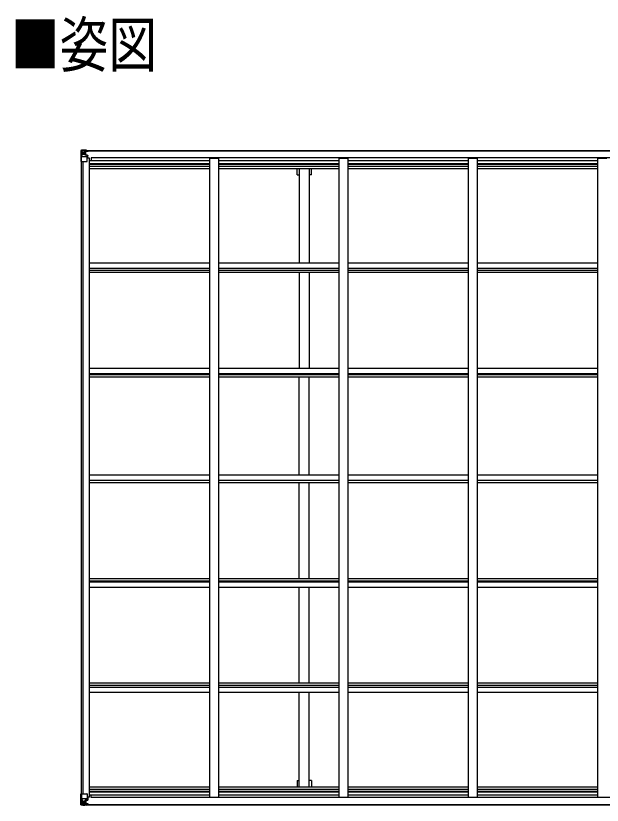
# Model space of a CAD drawing. Units: millimetres, scale not verified. Extents: x -21025 to 21025, y -14850 to 14850.
# Drawn here: x -5722 to -2475, y -280 to 4086 of the extents above; entities that cross this region are included whole.
import ezdxf
from ezdxf.enums import TextEntityAlignment as Align

# ---------------------------------------------------------------- set-up
doc = ezdxf.new("R2010")
doc.units = ezdxf.units.MM
doc.header["$LTSCALE"] = 83
for name, color, linetype in [('0-2_USER1', 3, 'Continuous'), ('0-4_YKK_13', 4, 'Continuous'), ('0-5_YKK_A1', 4, 'Continuous')]:
    doc.layers.add(name, color=color, linetype=linetype)
doc.styles.add('ＭＳ ゴシック', font='')
doc.styles.get('ＭＳ ゴシック').set_extended_font_data('MS Gothic')

msp = doc.modelspace()

# ---------------------------------------------------------------- linework, layer by layer
at = {"layer": '0-4_YKK_13'}
for p, q in [((-5360.9, 3341.19), (-5360.9, 3341.16)), ((-5359.96, 3342.2), (-5359.96, 3342.2)), ((-5359.96, 3342.15), (-5359.96, 3342.19)), ((-5350.99, 3342.58), (-5358.92, 3342.11)), ((-5358.06, 3341.14), (-5358.06, 3341.07)), ((-5358.06, 3280.49), (-5358.06, 3341.07)), ((-5357.51, 3307.37), (-5353.37, 3319.45)), ((-5354.09, 3337.69), (-5356.82, 3341.36)), ((-5353.23, 3334.19), (-5350.9, 3334.25)), ((-5353.23, 3320.72), (-5353.23, 3334.19)), ((-5350.9, 3320.68), (-5353.23, 3320.72)), ((-5338.9, 3343.37), (-5350.9, 3342.59)), ((-5350.9, 3334.24), (-5338.9, 3334.24)), ((-5350.9, 3320.69), (-5338.9, 3320.69)), ((-5350.9, 3320.68), (-5350.9, 3320.69)), ((-5345.42, 3327.05), (-5345.42, 3326.09)), ((-5339.9, 3334.24), (-5338.9, 3334.24)), ((-5332.4, 3343.88), (-5338.9, 3343.49)), ((-5338.9, 3317.39), (-5338.9, 3343.49)), ((-5338.9, 3342.6), (-5332.4, 3343)), ((-5337.4, 3337.78), (-5338.9, 3337.78)), ((-5337.4, 3334.24), (-5338.9, 3334.24)), ((-5337.4, 3320.69), (-5338.9, 3320.69)), ((-5332.4, 3342.07), (-5337.4, 3341.99)), ((-5336.9, 3337.42), (-5337.4, 3337.42)), ((-5333.4, 3332.49), (-5337.4, 3332.49)), ((-5333.4, 3324.28), (-5337.4, 3324.28)), ((-5337.29, 3336.12), (-5333.4, 3336.12)), ((-5336.91, 3336.33), (-5336.91, 3336.49)), ((-5336.91, 3336.49), (-5336.9, 3336.49)), ((-5336.9, 3338.44), (-5336.9, 3336.49)), ((-5328.9, 3338.44), (-5336.9, 3338.44)), ((-5328.9, 3338.42), (-5336.9, 3338.42)), ((-5326.9, 3336.58), (-5336.9, 3336.49)), ((-5333.4, 3316.38), (-5333.4, 3336.35)), ((-5332.4, 3343), (-5332.4, 3343.88)), ((-5332.4, 3342.48), (-5332.4, 3343)), ((-5332.4, 3342.48), (-5332.4, 3342.07)), ((-5332.4, 3342.07), (-5332.4, 3341.25)), ((-5327.4, 3341.69), (-5327.4, 3341.25)), ((-5327.1, 3341.69), (-5327.4, 3341.69)), ((-5327.1, 3341.69), (-5325.41, 3341.25)), ((-5326.9, 3338.19), (-5321.9, 3338.19)), ((-5326.9, 3336.58), (-5326.9, 3338.19)), ((-5321.9, 3339.19), (-5321.9, 3338.19)), ((-5321.9, 3338.19), (-5320.9, 3338.19)), ((-5320.9, 3338.19), (-5320.9, 3339.19)), ((-5320.9, 3338.19), (-5320.9, 3336.62)), ((-5320.9, 3336.5), (-5320.9, 3336.62)), ((-5358.06, 3280.49), (-5327.9, 3280.49)), ((-5357.51, 3307.37), (-5350.9, 3307.15)), ((-5350.9, 3307.15), (-5326.9, 3307.15)), ((-5338.08, 3317.13), (-5327.73, 3315.48)), ((-5338.08, 3316.5), (-5338.08, 3317.13)), ((-5327.73, 3314.84), (-5338.08, 3316.5)), ((-5327.73, 3315.48), (-5327.73, 3314.84)), ((-5327.45, 3315.4), (-5323.4, 3315.36)), ((-5326.9, 3281.49), (-5326.9, 3314.58)), ((-5322.4, 3303.49), (-5326.9, 3303.49)), ((-5322.4, 3315.35), (-5323.4, 3315.36)), ((-5323.4, 3313.63), (-5322.4, 3313.63)), ((-5322.4, 3298.95), (-5322.4, 3315.35)), ((-5358.06, -217.01), (-5327.9, -217.01)), ((-5358.06, -217.01), (-5358.06, -277.6)), ((-5326.9, -218.01), (-5326.9, -251.11)), ((-5357.51, -243.89), (-5350.9, -243.68)), ((-5357.51, -243.89), (-5353.37, -255.98)), ((-5350.9, -257.21), (-5353.23, -257.24)), ((-5353.23, -257.24), (-5353.23, -270.71)), ((-5350.9, -243.68), (-5326.9, -243.68)), ((-5350.9, -257.21), (-5338.9, -257.21)), ((-5350.9, -257.21), (-5350.9, -257.21)), ((-5338.9, -253.91), (-5338.9, -280.01)), ((-5337.4, -257.21), (-5338.9, -257.21)), ((-5327.73, -251.37), (-5338.08, -253.02)), ((-5338.08, -253.66), (-5327.73, -252)), ((-5338.08, -253.02), (-5338.08, -253.66)), ((-5333.4, -260.81), (-5337.4, -260.81)), ((-5333.4, -252.91), (-5333.4, -272.88)), ((-5327.73, -252), (-5327.73, -251.37)), ((-5327.45, -251.92), (-5323.4, -251.89)), ((-5322.4, -240.01), (-5326.9, -240.01)), ((-5323.4, -250.16), (-5322.4, -250.16)), ((-5322.4, -251.88), (-5323.4, -251.89)), ((-5322.4, -235.48), (-5322.4, -251.88)), ((-5360.9, -277.72), (-5360.9, -277.68)), ((-5359.96, -278.68), (-5359.96, -278.72)), ((-5359.96, -278.72), (-5359.96, -278.72)), ((-5350.99, -279.11), (-5358.92, -278.63)), ((-5358.06, -277.66), (-5358.06, -277.6)), ((-5354.09, -274.22), (-5356.82, -277.89)), ((-5353.23, -270.71), (-5350.9, -270.77)), ((-5350.9, -270.77), (-5338.9, -270.77)), ((-5338.9, -279.9), (-5350.9, -279.11)), ((-5345.42, -263.57), (-5345.42, -262.61)), ((-5339.9, -270.77), (-5338.9, -270.77)), ((-5337.4, -270.77), (-5338.9, -270.77)), ((-5337.4, -274.3), (-5338.9, -274.3)), ((-5338.9, -279.13), (-5332.4, -279.52)), ((-5332.4, -280.41), (-5338.9, -280.01)), ((-5333.4, -269.01), (-5337.4, -269.01)), ((-5336.9, -273.94), (-5337.4, -273.94)), ((-5332.4, -278.6), (-5337.4, -278.51)), ((-5337.29, -272.64), (-5333.4, -272.64)), ((-5336.91, -272.85), (-5336.91, -273.02)), ((-5336.91, -273.02), (-5336.9, -273.02)), ((-5326.9, -273.1), (-5336.9, -273.02)), ((-5336.9, -274.97), (-5336.9, -273.02)), ((-5328.9, -274.94), (-5336.9, -274.94)), ((-5328.9, -274.97), (-5336.9, -274.97)), ((-5332.4, -278.6), (-5332.4, -277.78)), ((-5332.4, -279.01), (-5332.4, -278.6)), ((-5332.4, -279.01), (-5332.4, -279.52)), ((-5332.4, -279.52), (-5332.4, -280.41)), ((-5327.4, -278.21), (-5327.4, -277.78)), ((-5327.1, -278.21), (-5327.4, -278.21)), ((-5327.1, -278.21), (-5325.41, -277.78)), ((-5326.9, -273.1), (-5326.9, -274.71)), ((-5326.9, -274.71), (-5321.9, -274.71)), ((-5321.9, -275.72), (-5321.9, -274.71)), ((-5321.9, -274.71), (-5320.9, -274.71)), ((-5320.9, -273.03), (-5320.9, -273.14)), ((-5320.9, -274.71), (-5320.9, -273.14)), ((-5320.9, -274.71), (-5320.9, -275.72))]:
    msp.add_line(p, q, dxfattribs=at)
for points in [[(-5360.9, 3341.16), (-5360.9, 3280.49), (-5358.06, 3280.49)], [(-5359.96, 3342.2), (-5350.9, 3342.75), (-5338.9, 3343.49)], [(-5347.34, 3328.01), (-5348.3, 3328.01), (-5348.3, 3328.97), (-5347.34, 3328.97)], [(-5346.38, 3329.93), (-5346.38, 3330.89), (-5345.42, 3330.89), (-5345.42, 3329.93)], [(-5345.42, 3326.09), (-5346.38, 3326.09), (-5346.38, 3327.05)], [(-5344.46, 3328.97), (-5343.5, 3328.97), (-5343.5, 3328.01), (-5344.46, 3328.01)], [(-5332.4, 3342.48), (-5337.4, 3342.48), (-5337.4, 3317.02)], [(-5321.9, 3336.46), (-5336.9, 3336.33), (-5336.91, 3336.33)], [(-5336.9, 3337.42), (-5328.9, 3337.42), (-5328.9, 3339.19)], [(-5326.9, 3336.58), (-5326.9, 3336.57), (-5320.9, 3336.62)], [(-5323.4, 3315.36), (-5323.4, 3313.63), (-5326.9, 3313.61)], [(-5360.9, -277.68), (-5360.9, -217.01), (-5358.06, -217.01)], [(-5332.4, -279.01), (-5337.4, -279.01), (-5337.4, -253.55)], [(-5323.4, -251.89), (-5323.4, -250.16), (-5326.9, -250.14)], [(-5359.96, -278.72), (-5350.9, -279.28), (-5338.9, -280.01)], [(-5347.34, -264.53), (-5348.3, -264.53), (-5348.3, -265.49), (-5347.34, -265.49)], [(-5345.42, -262.61), (-5346.38, -262.61), (-5346.38, -263.57)], [(-5346.38, -266.45), (-5346.38, -267.41), (-5345.42, -267.41), (-5345.42, -266.45)], [(-5344.46, -265.49), (-5343.5, -265.49), (-5343.5, -264.53), (-5344.46, -264.53)], [(-5321.9, -272.98), (-5336.9, -272.85), (-5336.91, -272.85)], [(-5336.9, -273.94), (-5328.9, -273.94), (-5328.9, -275.72)], [(-5326.9, -273.1), (-5326.9, -273.09), (-5320.9, -273.14)]]:
    msp.add_lwpolyline(points, dxfattribs=at)
for centre in [(-5345.9, 3328.49), (-5345.9, -265.01)]:
    msp.add_circle(centre, 5.3, dxfattribs=at)
for centre, radius, start, end in [((-5359.9, 3341.2), 1, 93.50017, 180.00079), ((-5359.9, 3341.19), 0.999, 93.4424, 179.95083), ((-5359.9, 3341.16), 0.999, 93.4424, 179.95083), ((-5358.75, 3354.8), 12.7, 269.24466, 275.10311), ((-5356.78, 3341.19), 1.28, 131.17831, 182.45895), ((-5347.34, 3329.93), 0.96, 270, 0), ((-5347.34, 3327.05), 0.96, 0, 90), ((-5344.46, 3329.93), 0.96, 180, 270), ((-5344.46, 3327.05), 0.96, 90, 180), ((-5336.9, 3338.94), 0.5, 179.99802, 269.99691), ((-5336.9, 3338.92), 0.5, 180.00109, 270.00109), ((-5336.9, 3335.99), 0.5, 90.52895, 180.04464), ((-5336.89, 3335.81), 0.513, 91.88028, 181.04707), ((-5321.76, 3344.15), 7.69, 268.96999, 276.43426), ((-5337.97, 3318.06), 0.937, 182.32209, 263.26766), ((-5337.97, 3317.43), 0.937, 182.32209, 263.26766), ((-5327.9, 3281.49), 1, 270, 0), ((-5327.84, 3314.55), 0.937, 2.32209, 83.26766), ((-5327.84, 3313.91), 0.937, 2.32209, 83.26766), ((-5327.9, -218.01), 1, 0, 90), ((-5337.97, -253.95), 0.937, 96.73234, 177.67791), ((-5337.97, -254.59), 0.937, 96.73234, 177.67791), ((-5327.84, -250.44), 0.937, 276.73234, 357.67791), ((-5327.84, -251.07), 0.937, 276.73234, 357.67791), ((-5359.9, -277.68), 0.999, 180.04917, 266.5576), ((-5359.9, -277.72), 0.999, 180.04917, 266.5576), ((-5359.9, -277.72), 1, 179.99921, 266.49983), ((-5358.75, -291.33), 12.7, 84.89689, 90.75534), ((-5356.78, -277.72), 1.28, 177.54105, 228.82169), ((-5347.34, -263.57), 0.96, 270, 0), ((-5347.34, -266.45), 0.96, 0, 90), ((-5344.46, -263.57), 0.96, 180, 270), ((-5344.46, -266.45), 0.96, 90, 180), ((-5336.89, -272.34), 0.513, 178.95293, 268.11972), ((-5336.9, -272.52), 0.5, 179.95536, 269.47105), ((-5336.9, -275.44), 0.5, 89.99891, 179.99891), ((-5336.9, -275.47), 0.5, 90.00309, 180.00198), ((-5321.76, -280.67), 7.69, 83.56574, 91.03001)]:
    msp.add_arc(centre, radius, start, end, dxfattribs=at)
for centre, major_axis, ratio, start_param, end_param in [((-5158.96, 3354.51), (201, 12.36), 0.060933, 3.1373463, 3.1378449), ((-5357.96, 3342.27), (2, 0.12), 0.060933, 3.1378449, 4.2119296), ((-5357.77, 3339.18), (-0.02, 3), 0.466854, 5.5234897, 6.1575023), ((-5356.1, 3334.11), (0.03, 5), 0.573921, 4.7320603, 5.5159136), ((-5354.64, 3320.74), (0, 3), 0.468246, 4.2703918, 4.7058971), ((-5432.65, 3334.24), (81.75, 0), 0.061163, 0, 0.0007725), ((-5356.79, 3309.71), (0.85, 2.32), 0.403757, 2.3087461, 3.2744049), ((-5356.79, -246.24), (0.85, -2.32), 0.403757, 3.0087805, 3.9744392), ((-5354.64, -257.26), (0, -3), 0.468246, 1.5772882, 2.0127935), ((-5357.96, -278.8), (2, -0.12), 0.060933, 2.0712557, 3.1453404), ((-5158.96, -291.03), (201, -12.36), 0.060933, 3.1453404, 3.145839), ((-5357.77, -275.7), (-0.02, -3), 0.466854, 0.125683, 0.7596956), ((-5356.1, -270.63), (0.03, -5), 0.573921, 0.7672717, 1.551125), ((-5432.65, -270.77), (81.75, 0), 0.061163, 6.2824128, 6.2831853)]:
    msp.add_ellipse(centre, major_axis=major_axis, ratio=ratio, start_param=start_param, end_param=end_param, dxfattribs=at)
at = {"layer": '0-5_YKK_A1'}
for p, q in [((-5337.4, 3341.25), (383.35, 3341.25)), ((-5337.4, 3339.19), (383.35, 3339.19)), ((-5358.9, -217.01), (-5358.9, 3280.49)), ((-5349.08, -217.01), (-5349.08, 3280.49)), ((-5313.9, 3298.95), (-5326.9, 3298.95)), ((-5313.9, -235.48), (-5313.9, 3298.95)), ((-5313.9, 3285.91), (-4647.9, 3285.91)), ((-4647.9, -235.48), (-4647.9, 3298.95)), ((-4647.9, 3298.95), (-4597.9, 3298.95)), ((-4597.9, -235.48), (-4597.9, 3298.95)), ((-4597.9, 3285.91), (-3931.9, 3285.91)), ((-3931.9, -235.48), (-3931.9, 3298.95)), ((-3931.9, 3298.95), (-3881.9, 3298.95)), ((-3881.9, -235.48), (-3881.9, 3298.95)), ((-3881.9, 3285.91), (-3215.9, 3285.91)), ((-3215.9, -235.48), (-3215.9, 3298.95)), ((-3215.9, 3298.95), (-3165.9, 3298.95)), ((-3165.9, -235.48), (-3165.9, 3298.95)), ((-3165.9, 3285.91), (-2499.9, 3285.91)), ((-2499.9, -235.48), (-2499.9, 3298.95)), ((-2499.9, 3298.95), (-2449.9, 3298.95)), ((-5313.9, 3269.48), (-4647.9, 3269.48)), ((-5313.9, 3265.69), (-4647.9, 3265.69)), ((-5313.9, 3254.35), (-4647.9, 3254.35)), ((-5313.9, 3241.52), (-4647.9, 3241.52)), ((-4597.9, 3269.48), (-3931.9, 3269.48)), ((-4597.9, 3265.69), (-3931.9, 3265.69)), ((-4597.9, 3254.35), (-3931.9, 3254.35)), ((-4597.9, 3241.52), (-3931.9, 3241.52)), ((-4164.4, 3207.25), (-4164.4, 3240.09)), ((-4152.4, 3241.52), (-4152.4, 2719.25)), ((-4097.4, 3241.52), (-4097.4, 2719.25)), ((-4085.4, 3207.25), (-4085.4, 3240.09)), ((-3881.9, 3269.48), (-3215.9, 3269.48)), ((-3881.9, 3265.69), (-3215.9, 3265.69)), ((-3881.9, 3254.35), (-3215.9, 3254.35)), ((-3881.9, 3241.52), (-3215.9, 3241.52)), ((-3165.9, 3269.48), (-2499.9, 3269.48)), ((-3165.9, 3265.69), (-2499.9, 3265.69)), ((-3165.9, 3254.35), (-2499.9, 3254.35)), ((-3165.9, 3241.52), (-2499.9, 3241.52)), ((-4164.4, 3207.25), (-4152.4, 3207.25)), ((-4085.4, 3207.25), (-4097.4, 3207.25)), ((-5313.9, 2719.25), (-4647.9, 2719.25)), ((-4597.9, 2719.25), (-3931.9, 2719.25)), ((-3881.9, 2719.25), (-3215.9, 2719.25)), ((-3165.9, 2719.25), (-2499.9, 2719.25)), ((-5313.9, 2690.28), (-4647.9, 2690.28)), ((-5313.9, 2680.06), (-4647.9, 2680.06)), ((-5313.9, 2667.26), (-4647.9, 2667.26)), ((-4597.9, 2690.28), (-3931.9, 2690.28)), ((-4597.9, 2680.06), (-3931.9, 2680.06)), ((-4597.9, 2667.26), (-3931.9, 2667.26)), ((-4152.4, 2667.26), (-4152.4, 2137.82)), ((-4097.4, 2667.26), (-4097.4, 2137.82)), ((-3881.9, 2690.28), (-3215.9, 2690.28)), ((-3881.9, 2680.06), (-3215.9, 2680.06)), ((-3881.9, 2667.26), (-3215.9, 2667.26)), ((-3165.9, 2690.28), (-2499.9, 2690.28)), ((-3165.9, 2680.06), (-2499.9, 2680.06)), ((-3165.9, 2667.26), (-2499.9, 2667.26)), ((-5313.9, 2137.82), (-4647.9, 2137.82)), ((-5313.9, 2108.18), (-4647.9, 2108.18)), ((-5313.9, 2102.59), (-4647.9, 2102.59)), ((-4597.9, 2137.82), (-3931.9, 2137.82)), ((-4597.9, 2108.18), (-3931.9, 2108.18)), ((-4597.9, 2102.59), (-3931.9, 2102.59)), ((-3881.9, 2137.82), (-3215.9, 2137.82)), ((-3881.9, 2108.18), (-3215.9, 2108.18)), ((-3881.9, 2102.59), (-3215.9, 2102.59)), ((-3165.9, 2137.82), (-2499.9, 2137.82)), ((-3165.9, 2108.18), (-2499.9, 2108.18)), ((-3165.9, 2102.59), (-2499.9, 2102.59)), ((-5313.9, 2089.62), (-4647.9, 2089.62)), ((-4597.9, 2089.62), (-3931.9, 2089.62)), ((-4152.4, 1546.74), (-4152.4, 2089.62)), ((-4097.4, 1546.74), (-4097.4, 2089.62)), ((-3881.9, 2089.62), (-3215.9, 2089.62)), ((-3165.9, 2089.62), (-2499.9, 2089.62)), ((-5313.9, 1546.74), (-4647.9, 1546.74)), ((-4597.9, 1546.74), (-3931.9, 1546.74)), ((-3881.9, 1546.74), (-3215.9, 1546.74)), ((-3165.9, 1546.74), (-2499.9, 1546.74)), ((-5313.9, 1516.74), (-4647.9, 1516.74)), ((-5313.9, 1503.74), (-4647.9, 1503.74)), ((-4597.9, 1516.74), (-3931.9, 1516.74)), ((-4597.9, 1503.74), (-3931.9, 1503.74)), ((-4152.4, 973.86), (-4152.4, 1503.74)), ((-4097.4, 973.86), (-4097.4, 1503.74)), ((-3881.9, 1516.74), (-3215.9, 1516.74)), ((-3881.9, 1503.74), (-3215.9, 1503.74)), ((-3165.9, 1516.74), (-2499.9, 1516.74)), ((-3165.9, 1503.74), (-2499.9, 1503.74)), ((-5313.9, 973.86), (-4647.9, 973.86)), ((-5313.9, 960.88), (-4647.9, 960.88)), ((-4597.9, 973.86), (-3931.9, 973.86)), ((-4597.9, 960.88), (-3931.9, 960.88)), ((-3881.9, 973.86), (-3215.9, 973.86)), ((-3881.9, 960.88), (-3215.9, 960.88)), ((-3165.9, 973.86), (-2499.9, 973.86)), ((-3165.9, 960.88), (-2499.9, 960.88)), ((-5313.9, 955.29), (-4647.9, 955.29)), ((-5313.9, 925.66), (-4647.9, 925.66)), ((-4597.9, 955.29), (-3931.9, 955.29)), ((-4597.9, 925.66), (-3931.9, 925.66)), ((-4152.4, 396.22), (-4152.4, 925.66)), ((-4097.4, 396.22), (-4097.4, 925.66)), ((-3881.9, 955.29), (-3215.9, 955.29)), ((-3881.9, 925.66), (-3215.9, 925.66)), ((-3165.9, 955.29), (-2499.9, 955.29)), ((-3165.9, 925.66), (-2499.9, 925.66)), ((-5313.9, 396.22), (-4647.9, 396.22)), ((-4597.9, 396.22), (-3931.9, 396.22)), ((-3881.9, 396.22), (-3215.9, 396.22)), ((-3165.9, 396.22), (-2499.9, 396.22)), ((-5313.9, 383.42), (-4647.9, 383.42)), ((-5313.9, 373.19), (-4647.9, 373.19)), ((-4597.9, 383.42), (-3931.9, 383.42)), ((-4597.9, 373.19), (-3931.9, 373.19)), ((-3881.9, 383.42), (-3215.9, 383.42)), ((-3881.9, 373.19), (-3215.9, 373.19)), ((-3165.9, 383.42), (-2499.9, 383.42)), ((-3165.9, 373.19), (-2499.9, 373.19)), ((-5313.9, 344.23), (-4647.9, 344.23)), ((-4597.9, 344.23), (-3931.9, 344.23)), ((-4152.4, -178.05), (-4152.4, 344.23)), ((-4097.4, -178.05), (-4097.4, 344.23)), ((-3881.9, 344.23), (-3215.9, 344.23)), ((-3165.9, 344.23), (-2499.9, 344.23)), ((-4164.4, -143.78), (-4152.4, -143.78)), ((-4164.4, -143.78), (-4164.4, -176.61)), ((-4085.4, -143.78), (-4097.4, -143.78)), ((-4085.4, -143.78), (-4085.4, -176.61)), ((-5313.9, -178.05), (-4647.9, -178.05)), ((-5313.9, -190.87), (-4647.9, -190.87)), ((-5313.9, -202.22), (-4647.9, -202.22)), ((-5313.9, -206), (-4647.9, -206)), ((-4597.9, -178.05), (-3931.9, -178.05)), ((-4597.9, -190.87), (-3931.9, -190.87)), ((-4597.9, -202.22), (-3931.9, -202.22)), ((-4597.9, -206), (-3931.9, -206)), ((-3881.9, -178.05), (-3215.9, -178.05)), ((-3881.9, -190.87), (-3215.9, -190.87)), ((-3881.9, -202.22), (-3215.9, -202.22)), ((-3881.9, -206), (-3215.9, -206)), ((-3165.9, -178.05), (-2499.9, -178.05)), ((-3165.9, -190.87), (-2499.9, -190.87)), ((-3165.9, -202.22), (-2499.9, -202.22)), ((-3165.9, -206), (-2499.9, -206)), ((-5313.9, -235.48), (-5326.9, -235.48)), ((-5313.9, -222.44), (-4647.9, -222.44)), ((-4647.9, -235.48), (-4597.9, -235.48)), ((-4597.9, -222.44), (-3931.9, -222.44)), ((-3931.9, -235.48), (-3881.9, -235.48)), ((-3881.9, -222.44), (-3215.9, -222.44)), ((-3215.9, -235.48), (-3165.9, -235.48)), ((-3165.9, -222.44), (-2499.9, -222.44)), ((-2499.9, -235.48), (-2449.9, -235.48)), ((-5337.4, -275.72), (382.6, -275.72)), ((-5337.4, -277.78), (382.6, -277.78))]:
    msp.add_line(p, q, dxfattribs=at)
for points in [[(355.1, 3300.99), (-5304.9, 3300.99), (-5304.9, 3285.91)], [(355.1, -237.51), (-5304.9, -237.51), (-5304.9, -222.44)]]:
    msp.add_lwpolyline(points, dxfattribs=at)

# ---------------------------------------------------------------- texts
at = {"layer": '0-2_USER1', "style": 'ＭＳ ゴシック', "width": 0.8}
msp.add_text('■姿図', height=247.1, dxfattribs=at).set_placement((-5748.95, 3729), align=Align.BOTTOM_LEFT)

doc.saveas('drawing.dxf')
